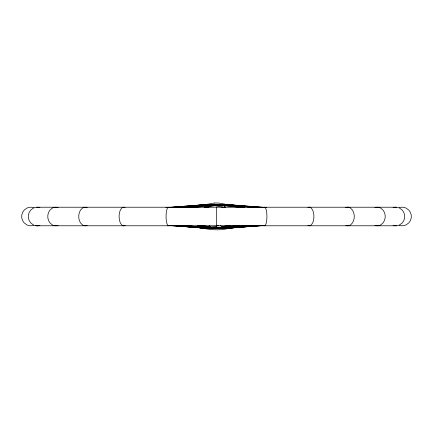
<?xml version="1.0" encoding="UTF-8"?>
<svg xmlns="http://www.w3.org/2000/svg" width="433" height="433" viewBox="0 0 433 433"><rect width="100%" height="100%" fill="white"/><g stroke="black" fill="none" stroke-linecap="round" stroke-linejoin="round"><path stroke-width="0.65" d="M216.197 227.287L216.44 225.133M205.967 207.51L206.795 204.944M223.774 207.629L225.945 204.3M208.029 227.552L209.642 225.447M204.23 207.786L206.752 205.605M227.904 227.406L230.426 225.225M226.497 228.608L254.133 225.376M218.67 225.376L207.445 228.608M226.475 228.608L239.081 225.301M192.252 207.564L207.31 204.3M237.452 225.366L213.274 228.213L203.911 228.186M204.446 207.672L221.68 204.3M188.387 207.64L207.559 204.3M204.809 207.596L210.79 206.606M222.102 226.546L229.42 225.36M247.449 225.36L226.183 228.608M225.869 228.608L226.611 228.516M209.891 228.608L213.372 228.191L229.089 228.186C213.09 232.965 197.037 225.739 180.945 225.355M192.977 207.629L210.454 205.707M176.236 207.64L207.077 204.3M185.984 207.645L218.151 204.3M175.241 207.645L205.507 204.695M206.85 204.56L208.197 204.43M208.343 204.3L167.068 207.634M224.164 227.525L247.059 225.355M214.362 204.3L172.312 207.645M259.881 225.349L224.326 228.608M252.899 225.376L213.388 228.608M178.407 207.634L205.28 205.48M226.156 228.407L224.814 228.516L225.225 228.608M227.504 228.299L263.865 225.349M168.87 207.634L205.226 204.863M228.846 227.693L259.816 225.366M165.834 207.624L210.909 204.3M264.899 225.376L221.231 228.608M169.823 207.64L204.197 205.172M262.436 225.387L217.377 228.608M227.26 228.121L265.678 225.36M228.656 204.814L227.401 204.814M204.344 228.186L205.599 228.186M203.911 205.713L229.089 205.713M36.594 207.223L396.406 207.223M36.594 225.777L396.406 225.777M203.911 227.287L229.089 227.287M217.328 204.3L220.018 204.495M222.708 204.685L263.735 207.629M171.798 225.387L204.181 227.726M227.59 204.744L266.566 207.624M172.069 225.387L215.677 228.608M167.939 225.371L205.664 228.115M167.219 225.366L211.851 228.608M224.965 204.354L266.685 207.629M220.965 204.3L263.286 207.613M213.561 204.3L215.58 204.457M218.27 204.663L256.612 207.634M228.77 205.182L258.42 207.613M182.683 225.393L207.521 227.514M170.694 225.387L208.766 228.608M172.226 225.387L204.473 228.196M183.608 225.376L219.634 228.608M258.701 207.624L225.804 204.3L244.418 207.683M210.259 204.3L211.602 204.436M214.292 204.712L242.523 207.591M223.893 204.3L255.427 207.596M224.278 205.431L243.757 207.613M225.647 204.3L242.02 207.672M204.961 228.359L206.909 228.608M198.931 225.409L210.276 226.876M207.034 228.608L182.959 225.355M200.403 225.371L223.087 228.608M207.948 204.3L225.149 207.64M221.848 206.925L225.106 207.699M197.551 225.458L206.579 228.608M206.438 228.608L199.478 225.344M220.126 225.512L225.501 228.608M224.386 204.3L225.063 207.51M216.5 207.223L216.5 227.287M263.821 225.355A9.131 2.365 -90 0 0 265.57 224.906L266.29 222.854A9.358 2.425 90 0 0 266.29 210.146L265.57 208.094A9.131 2.365 -90 0 0 263.821 207.645M169.179 207.645A9.131 2.365 -90 0 0 167.43 208.094L166.71 210.146A9.358 2.425 -90 0 0 166.71 222.854L167.43 224.906A9.131 2.365 -90 0 0 169.179 225.355M125.083 207.645A9.131 4.568 90 0 0 121.705 208.094L120.32 210.146A9.358 4.682 90 0 0 120.32 222.854L121.705 224.906A9.131 4.568 -90 0 0 125.083 225.355A9.131 4.568 90 0 1 123.373 225.777M87.217 207.645A9.131 6.457 -90 0 0 82.443 208.094L80.478 210.146A9.358 6.619 90 0 0 80.478 222.854L82.443 224.906A9.131 6.457 -90 0 0 87.217 225.355M58.163 207.645A9.131 7.908 -90 0 0 52.317 208.094L49.909 210.146A9.358 8.108 -90 0 0 49.909 222.854L52.317 224.906A9.131 7.908 -90 0 0 58.163 225.355M39.896 207.645A9.131 8.822 -90 0 0 33.373 208.094L30.689 210.146A9.358 9.044 -90 0 0 30.689 222.854L33.373 224.906A9.131 8.822 -90 0 0 39.896 225.355A9.131 8.822 90 0 1 35.273 225.582M33.666 207.645A9.131 9.131 0 0 0 26.916 208.094L24.134 210.146A9.358 9.358 0 0 0 24.134 222.854L26.916 224.906A9.131 9.131 0 0 0 33.666 225.355M393.104 225.355A9.131 8.822 -90 0 0 399.627 224.906L402.311 222.854A9.358 9.044 -90 0 0 402.311 210.146L399.627 208.094A9.131 8.822 -90 0 0 393.104 207.645M374.837 225.355A9.131 7.908 -90 0 0 380.683 224.906L383.091 222.854A9.358 8.108 -90 0 0 383.091 210.146L380.683 208.094A9.131 7.908 -90 0 0 374.837 207.645M345.783 225.355A9.131 6.457 -90 0 0 350.557 224.906L352.522 222.854A9.358 6.619 -90 0 0 352.522 210.146L350.557 208.094A9.131 6.457 -90 0 0 345.783 207.645A9.131 6.457 90 0 1 349.409 207.499M307.917 225.355A9.131 4.568 -90 0 0 311.295 224.906L312.68 222.854A9.358 4.682 -90 0 0 312.68 210.146L311.295 208.094A9.131 4.568 -90 0 0 307.917 207.645A9.131 4.568 90 0 1 309.627 207.223M399.334 207.645A9.131 9.131 0 0 1 406.084 208.094L408.866 210.146A9.358 9.358 0 0 1 408.866 222.854L406.084 224.906A9.131 9.131 0 0 1 399.334 225.355M214.703 203.012L203.911 204.814L229.089 204.814L218.297 203.012L214.703 203.012"/></g></svg>
